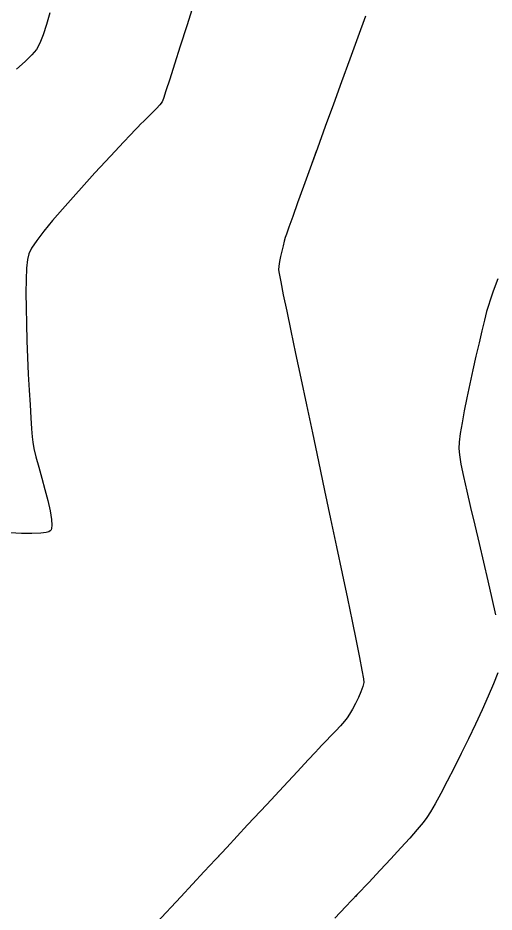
# Model space of a CAD drawing. Header units: metres. Extents: x 708868 to 711043, y 5411316 to 5413138.
# Drawn here: x 709249.4 to 709313.4, y 5411641.8 to 5411762.1 of the extents above; entities that cross this region are included whole.
import ezdxf

# ---------------------------------------------------------------- set-up
doc = ezdxf.new("R2010")
doc.units = ezdxf.units.M
for name, color, linetype in [('Rionegro 2010_Contours', 7, 'Continuous'), ('Rionegro 2014_Contours', 7, 'Continuous'), ('Rionegro 2018_Contours', 7, 'Continuous')]:
    doc.layers.add(name, color=color, linetype=linetype)

msp = doc.modelspace()

# ---------------------------------------------------------------- linework, layer by layer
at = {"layer": 'Rionegro 2010_Contours'}
for points in [[(709296.09, 5411762.38, 231), (709295.07, 5411759.54, 231), (709293.99, 5411756.58, 231), (709292.89, 5411753.55, 231), (709291.79, 5411750.51, 231), (709290.7, 5411747.52, 231), (709289.66, 5411744.63, 231), (709288.68, 5411741.92, 231), (709287.78, 5411739.44, 231), (709286.99, 5411737.25, 231), (709286.32, 5411735.41, 231), (709285.81, 5411733.98, 231), (709285.47, 5411733.02, 231), (709285.32, 5411732.58, 231), (709285.19, 5411732.09, 231), (709285.03, 5411731.47, 231), (709284.85, 5411730.77, 231), (709284.69, 5411730.04, 231), (709284.55, 5411729.34, 231), (709284.46, 5411728.71, 231), (709284.42, 5411728.22, 231), (709284.5, 5411727.73, 231), (709284.72, 5411726.6, 231), (709285.06, 5411724.89, 231), (709285.52, 5411722.68, 231), (709286.08, 5411720.02, 231), (709286.72, 5411716.98, 231), (709287.42, 5411713.64, 231), (709288.18, 5411710.06, 231), (709288.97, 5411706.31, 231), (709289.79, 5411702.45, 231), (709290.61, 5411698.56, 231), (709291.42, 5411694.71, 231), (709292.22, 5411690.95, 231), (709292.97, 5411687.37, 231), (709293.67, 5411684.02, 231), (709294.3, 5411680.98, 231), (709294.84, 5411678.3, 231), (709295.29, 5411676.07, 231), (709295.62, 5411674.35, 231), (709295.82, 5411673.21, 231), (709295.88, 5411672.7, 231), (709295.75, 5411672.15, 231), (709295.5, 5411671.45, 231), (709295.15, 5411670.68, 231), (709294.76, 5411669.89, 231), (709294.35, 5411669.13, 231), (709293.97, 5411668.47, 231), (709293.65, 5411667.97, 231), (709293.28, 5411667.49, 231), (709292.76, 5411666.89, 231), (709292.13, 5411666.22, 231), (709291.47, 5411665.53, 231), (709290.82, 5411664.86, 231), (709290.24, 5411664.27, 231), (709289.79, 5411663.79, 231), (709289.37, 5411663.35, 231), (709288.41, 5411662.31, 231), (709286.96, 5411660.75, 231), (709285.08, 5411658.73, 231), (709282.83, 5411656.31, 231), (709280.27, 5411653.55, 231), (709277.45, 5411650.51, 231), (709276.06, 5411649.02, 231)], [(709313.88, 5411727.02, 232), (709313.27, 5411725.35, 232), (709312.85, 5411724.15, 232), (709312.62, 5411723.45, 232), (709312.39, 5411722.61, 232), (709312.1, 5411721.45, 232), (709311.75, 5411720.04, 232), (709311.37, 5411718.41, 232), (709310.96, 5411716.64, 232), (709310.54, 5411714.78, 232), (709310.12, 5411712.89, 232), (709309.73, 5411711.03, 232), (709309.38, 5411709.26, 232), (709309.08, 5411707.63, 232), (709308.85, 5411706.2, 232), (709308.69, 5411705.03, 232), (709308.64, 5411704.18, 232), (709308.72, 5411703.36, 232), (709308.94, 5411702.09, 232), (709309.28, 5411700.44, 232), (709309.72, 5411698.47, 232), (709310.23, 5411696.27, 232), (709310.79, 5411693.9, 232), (709311.38, 5411691.41, 232), (709311.98, 5411688.9, 232), (709312.57, 5411686.41, 232), (709313.11, 5411684.03, 232), (709313.59, 5411681.81, 232)], [(709313.88, 5411673.99, 232), (709313.32, 5411672.54, 232), (709312.61, 5411670.88, 232), (709311.79, 5411669.05, 232), (709310.9, 5411667.11, 232), (709309.95, 5411665.12, 232), (709308.97, 5411663.14, 232), (709308.01, 5411661.22, 232), (709307.08, 5411659.42, 232), (709306.22, 5411657.79, 232), (709305.46, 5411656.4, 232), (709304.83, 5411655.29, 232), (709304.36, 5411654.53, 232), (709303.85, 5411653.86, 232), (709303.07, 5411652.93, 232), (709302.07, 5411651.78, 232), (709300.87, 5411650.46, 232), (709299.53, 5411649, 232), (709298.08, 5411647.44, 232), (709296.56, 5411645.82, 232), (709295.01, 5411644.19, 232), (709294.71, 5411643.86, 232)]]:
    msp.add_polyline3d(points, dxfattribs=at)
at = {"layer": 'Rionegro 2014_Contours'}
for points in [[(709273.03, 5411764.07, 230), (709272.08, 5411761.07, 230), (709271.22, 5411758.33, 230), (709270.45, 5411755.92, 230), (709269.8, 5411753.9, 230), (709269.29, 5411752.34, 230), (709268.94, 5411751.31, 230), (709268.77, 5411750.86, 230), (709268.46, 5411750.43, 230), (709268.01, 5411749.93, 230), (709267.48, 5411749.39, 230), (709266.91, 5411748.83, 230), (709266.36, 5411748.3, 230), (709265.87, 5411747.82, 230), (709265.49, 5411747.43, 230), (709265.16, 5411747.08, 230), (709264.51, 5411746.39, 230), (709263.59, 5411745.41, 230), (709262.45, 5411744.2, 230), (709261.15, 5411742.8, 230), (709259.74, 5411741.28, 230), (709258.28, 5411739.67, 230), (709256.8, 5411738.03, 230), (709255.38, 5411736.41, 230), (709254.06, 5411734.86, 230), (709252.89, 5411733.43, 230), (709251.93, 5411732.18, 230), (709251.23, 5411731.16, 230), (709250.84, 5411730.41, 230), (709250.67, 5411729.63, 230), (709250.56, 5411728.45, 230), (709250.49, 5411726.93, 230), (709250.47, 5411725.13, 230), (709250.48, 5411723.11, 230), (709250.53, 5411720.95, 230), (709250.6, 5411718.7, 230), (709250.69, 5411716.42, 230), (709250.79, 5411714.18, 230), (709250.9, 5411712.04, 230), (709251.02, 5411710.07, 230), (709251.13, 5411708.32, 230), (709251.23, 5411706.86, 230), (709251.31, 5411705.76, 230), (709251.38, 5411705.07, 230), (709251.53, 5411704.21, 230), (709251.81, 5411703.06, 230), (709252.19, 5411701.7, 230), (709252.6, 5411700.22, 230), (709253.03, 5411698.69, 230), (709253.41, 5411697.19, 230), (709253.72, 5411695.81, 230), (709253.92, 5411694.63, 230), (709253.96, 5411693.88, 230), (709253.91, 5411693.45, 230), (709253.84, 5411693.25, 230), (709253.78, 5411693.17, 230), (709253.72, 5411693.11, 230), (709253.55, 5411693, 230), (709253.17, 5411692.88, 230), (709252.45, 5411692.79, 230), (709251.28, 5411692.74, 230), (709249.88, 5411692.77, 230), (709248.33, 5411692.84, 230)], [(709289.53, 5411744.28, 231), (709288.68, 5411741.92, 231), (709287.78, 5411739.44, 231), (709286.99, 5411737.25, 231), (709286.32, 5411735.41, 231), (709285.81, 5411733.98, 231), (709285.47, 5411733.02, 231), (709285.32, 5411732.58, 231), (709285.19, 5411732.09, 231), (709285.03, 5411731.47, 231), (709284.85, 5411730.77, 231), (709284.69, 5411730.04, 231), (709284.55, 5411729.34, 231), (709284.46, 5411728.71, 231), (709284.42, 5411728.22, 231), (709284.5, 5411727.73, 231), (709284.72, 5411726.6, 231), (709285.06, 5411724.89, 231), (709285.52, 5411722.68, 231), (709286.08, 5411720.02, 231), (709286.72, 5411716.98, 231), (709287.42, 5411713.64, 231), (709288.18, 5411710.06, 231), (709288.97, 5411706.31, 231), (709289.79, 5411702.45, 231), (709290.61, 5411698.56, 231), (709291.42, 5411694.71, 231), (709292.22, 5411690.95, 231), (709292.97, 5411687.37, 231), (709293.67, 5411684.02, 231), (709294.3, 5411680.98, 231), (709294.84, 5411678.3, 231), (709295.29, 5411676.07, 231), (709295.62, 5411674.35, 231), (709295.82, 5411673.21, 231), (709295.88, 5411672.7, 231), (709295.75, 5411672.15, 231), (709295.5, 5411671.45, 231), (709295.15, 5411670.68, 231), (709294.76, 5411669.89, 231), (709294.35, 5411669.13, 231), (709293.97, 5411668.47, 231), (709293.65, 5411667.97, 231), (709293.28, 5411667.49, 231), (709292.76, 5411666.89, 231), (709292.13, 5411666.22, 231), (709291.47, 5411665.53, 231), (709290.82, 5411664.86, 231), (709290.24, 5411664.27, 231), (709289.79, 5411663.79, 231), (709289.37, 5411663.35, 231), (709288.41, 5411662.31, 231), (709286.96, 5411660.75, 231), (709285.08, 5411658.73, 231), (709282.83, 5411656.31, 231), (709280.27, 5411653.55, 231), (709277.45, 5411650.51, 231), (709274.43, 5411647.27, 231), (709271.27, 5411643.87, 231), (709268.03, 5411640.38, 231)], [(709313.88, 5411727.02, 232), (709313.27, 5411725.35, 232), (709312.85, 5411724.15, 232), (709312.62, 5411723.45, 232), (709312.39, 5411722.61, 232), (709312.1, 5411721.45, 232), (709311.75, 5411720.04, 232), (709311.37, 5411718.41, 232), (709310.96, 5411716.64, 232), (709310.54, 5411714.78, 232), (709310.12, 5411712.89, 232), (709309.73, 5411711.03, 232), (709309.38, 5411709.26, 232), (709309.08, 5411707.63, 232), (709308.85, 5411706.2, 232), (709308.69, 5411705.03, 232), (709308.64, 5411704.18, 232), (709308.72, 5411703.36, 232), (709308.94, 5411702.09, 232), (709309.28, 5411700.44, 232), (709309.72, 5411698.47, 232), (709310.23, 5411696.27, 232), (709310.79, 5411693.9, 232), (709311.38, 5411691.41, 232), (709311.98, 5411688.9, 232), (709312.57, 5411686.41, 232), (709313.11, 5411684.03, 232), (709313.59, 5411681.81, 232)], [(709313.88, 5411673.99, 232), (709313.32, 5411672.54, 232), (709312.61, 5411670.88, 232), (709311.79, 5411669.05, 232), (709310.9, 5411667.11, 232), (709309.95, 5411665.12, 232), (709308.97, 5411663.14, 232), (709308.01, 5411661.22, 232), (709307.08, 5411659.42, 232), (709306.22, 5411657.79, 232), (709305.46, 5411656.4, 232), (709304.83, 5411655.29, 232), (709304.36, 5411654.53, 232), (709303.85, 5411653.86, 232), (709303.07, 5411652.93, 232), (709302.07, 5411651.78, 232), (709300.87, 5411650.46, 232), (709299.53, 5411649, 232), (709298.08, 5411647.44, 232), (709296.56, 5411645.82, 232), (709295.01, 5411644.19, 232), (709293.48, 5411642.57, 232), (709292, 5411641.02, 232)]]:
    msp.add_polyline3d(points, dxfattribs=at)
at = {"layer": 'Rionegro 2018_Contours'}
for points in [[(709273.03, 5411764.07, 230), (709272.08, 5411761.07, 230), (709271.22, 5411758.33, 230), (709270.45, 5411755.92, 230), (709269.8, 5411753.9, 230), (709269.29, 5411752.34, 230), (709268.94, 5411751.31, 230), (709268.77, 5411750.86, 230), (709268.46, 5411750.43, 230), (709268.01, 5411749.93, 230), (709267.48, 5411749.39, 230), (709266.91, 5411748.83, 230), (709266.36, 5411748.3, 230), (709265.87, 5411747.82, 230), (709265.49, 5411747.43, 230), (709265.16, 5411747.08, 230), (709264.51, 5411746.39, 230), (709263.59, 5411745.41, 230), (709262.45, 5411744.2, 230), (709261.15, 5411742.8, 230), (709259.74, 5411741.28, 230), (709258.28, 5411739.67, 230), (709256.8, 5411738.03, 230), (709255.38, 5411736.41, 230), (709254.06, 5411734.86, 230), (709252.89, 5411733.43, 230), (709251.93, 5411732.18, 230), (709251.23, 5411731.16, 230), (709250.84, 5411730.41, 230), (709250.67, 5411729.63, 230), (709250.56, 5411728.45, 230), (709250.49, 5411726.93, 230), (709250.47, 5411725.13, 230), (709250.48, 5411723.11, 230), (709250.53, 5411720.95, 230), (709250.6, 5411718.7, 230), (709250.69, 5411716.42, 230), (709250.79, 5411714.18, 230), (709250.9, 5411712.04, 230), (709251.02, 5411710.07, 230), (709251.13, 5411708.32, 230), (709251.23, 5411706.86, 230), (709251.31, 5411705.76, 230), (709251.38, 5411705.07, 230), (709251.53, 5411704.21, 230), (709251.81, 5411703.06, 230), (709252.19, 5411701.7, 230), (709252.6, 5411700.22, 230), (709253.03, 5411698.69, 230), (709253.41, 5411697.19, 230), (709253.72, 5411695.81, 230), (709253.92, 5411694.63, 230), (709253.96, 5411693.88, 230), (709253.91, 5411693.45, 230), (709253.84, 5411693.25, 230), (709253.78, 5411693.17, 230), (709253.72, 5411693.11, 230), (709253.55, 5411693, 230), (709253.17, 5411692.88, 230), (709252.45, 5411692.79, 230), (709251.28, 5411692.74, 230), (709249.88, 5411692.77, 230), (709248.33, 5411692.84, 230)], [(709253.68, 5411762.8, 229), (709253.23, 5411761.26, 229), (709252.78, 5411759.87, 229), (709252.33, 5411758.72, 229), (709251.89, 5411757.89, 229), (709251.28, 5411757.15, 229), (709250.36, 5411756.25, 229), (709249.2, 5411755.26, 229)], [(709289.53, 5411744.28, 231), (709288.68, 5411741.92, 231), (709287.78, 5411739.44, 231), (709286.99, 5411737.25, 231), (709286.32, 5411735.41, 231), (709285.81, 5411733.98, 231), (709285.47, 5411733.02, 231), (709285.32, 5411732.58, 231), (709285.19, 5411732.09, 231), (709285.03, 5411731.47, 231), (709284.85, 5411730.77, 231), (709284.69, 5411730.04, 231), (709284.55, 5411729.34, 231), (709284.46, 5411728.71, 231), (709284.42, 5411728.22, 231), (709284.5, 5411727.73, 231), (709284.72, 5411726.6, 231), (709285.06, 5411724.89, 231), (709285.52, 5411722.68, 231), (709286.08, 5411720.02, 231), (709286.72, 5411716.98, 231), (709287.42, 5411713.64, 231), (709288.18, 5411710.06, 231), (709288.97, 5411706.31, 231), (709289.79, 5411702.45, 231), (709290.61, 5411698.56, 231), (709291.42, 5411694.71, 231), (709292.22, 5411690.95, 231), (709292.97, 5411687.37, 231), (709293.67, 5411684.02, 231), (709294.3, 5411680.98, 231), (709294.84, 5411678.3, 231), (709295.29, 5411676.07, 231), (709295.62, 5411674.35, 231), (709295.82, 5411673.21, 231), (709295.88, 5411672.7, 231), (709295.75, 5411672.15, 231), (709295.5, 5411671.45, 231), (709295.15, 5411670.68, 231), (709294.76, 5411669.89, 231), (709294.35, 5411669.13, 231), (709293.97, 5411668.47, 231), (709293.65, 5411667.97, 231), (709293.28, 5411667.49, 231), (709292.76, 5411666.89, 231), (709292.13, 5411666.22, 231), (709291.47, 5411665.53, 231), (709290.82, 5411664.86, 231), (709290.24, 5411664.27, 231), (709289.79, 5411663.79, 231), (709289.37, 5411663.35, 231), (709288.41, 5411662.31, 231), (709286.96, 5411660.75, 231), (709285.08, 5411658.73, 231), (709282.83, 5411656.31, 231), (709280.27, 5411653.55, 231), (709277.45, 5411650.51, 231), (709274.43, 5411647.27, 231), (709271.27, 5411643.87, 231), (709268.03, 5411640.38, 231)], [(709313.88, 5411727.02, 232), (709313.27, 5411725.35, 232), (709312.85, 5411724.15, 232), (709312.62, 5411723.45, 232), (709312.39, 5411722.61, 232), (709312.1, 5411721.45, 232), (709311.75, 5411720.04, 232), (709311.37, 5411718.41, 232), (709310.96, 5411716.64, 232), (709310.54, 5411714.78, 232), (709310.12, 5411712.89, 232), (709309.73, 5411711.03, 232), (709309.38, 5411709.26, 232), (709309.08, 5411707.63, 232), (709308.85, 5411706.2, 232), (709308.69, 5411705.03, 232), (709308.64, 5411704.18, 232), (709308.72, 5411703.36, 232), (709308.94, 5411702.09, 232), (709309.28, 5411700.44, 232), (709309.72, 5411698.47, 232), (709310.23, 5411696.27, 232), (709310.79, 5411693.9, 232), (709311.38, 5411691.41, 232), (709311.98, 5411688.9, 232), (709312.57, 5411686.41, 232), (709313.11, 5411684.03, 232), (709313.59, 5411681.81, 232)], [(709313.88, 5411673.99, 232), (709313.32, 5411672.54, 232), (709312.61, 5411670.88, 232), (709311.79, 5411669.05, 232), (709310.9, 5411667.11, 232), (709309.95, 5411665.12, 232), (709308.97, 5411663.14, 232), (709308.01, 5411661.22, 232), (709307.08, 5411659.42, 232), (709306.22, 5411657.79, 232), (709305.46, 5411656.4, 232), (709304.83, 5411655.29, 232), (709304.36, 5411654.53, 232), (709303.85, 5411653.86, 232), (709303.07, 5411652.93, 232), (709302.07, 5411651.78, 232), (709300.87, 5411650.46, 232), (709299.53, 5411649, 232), (709298.08, 5411647.44, 232), (709296.56, 5411645.82, 232), (709295.01, 5411644.19, 232), (709293.48, 5411642.57, 232), (709292, 5411641.02, 232)]]:
    msp.add_polyline3d(points, dxfattribs=at)

doc.saveas('drawing.dxf')
